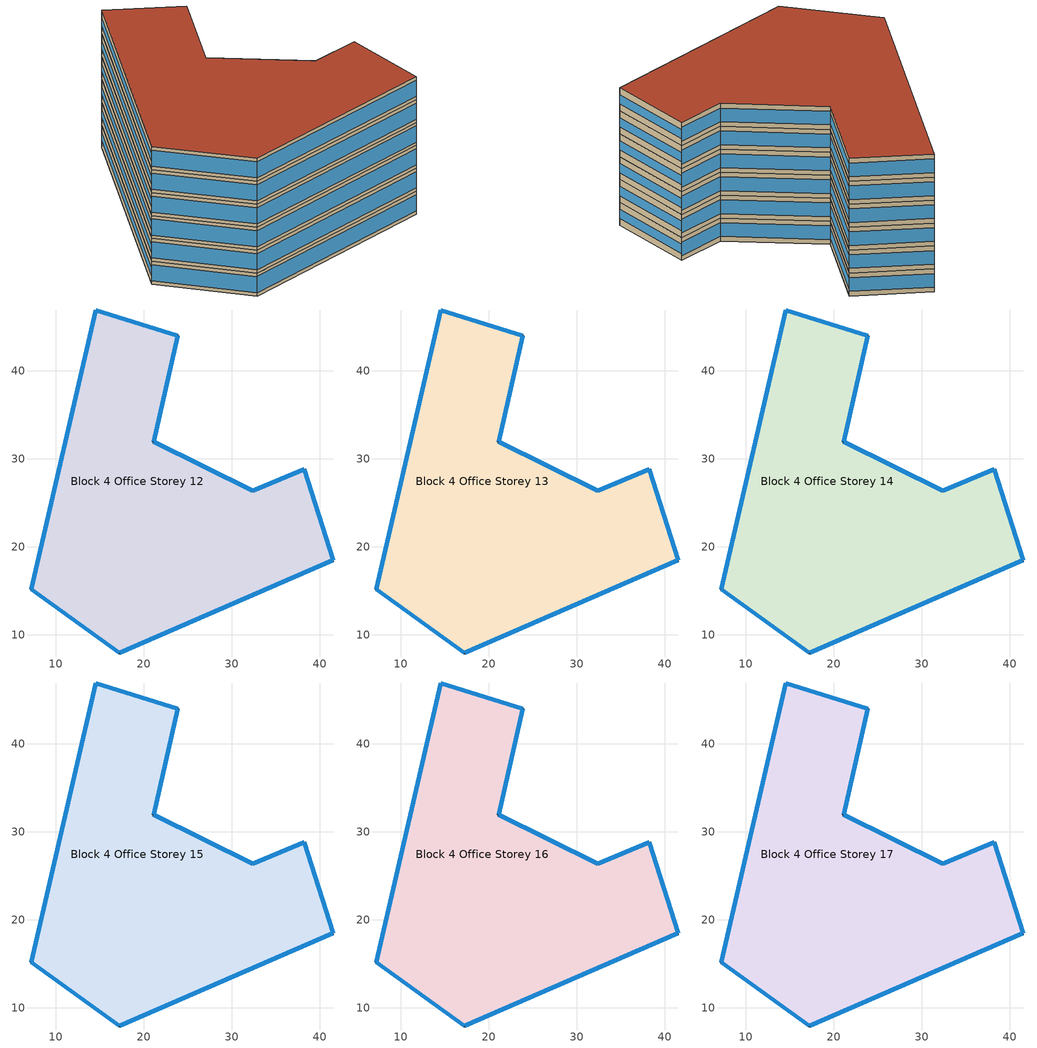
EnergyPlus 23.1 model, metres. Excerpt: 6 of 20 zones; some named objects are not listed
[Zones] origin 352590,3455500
Block 4 Office Storey 12
 floor outside (Project Floor): 23.85,43.99 21.11,31.94 32.37,26.35 38.22,28.82 41.5,18.46 17.25,7.94 7.25,15.17 14.56,46.89 z36
 wall outside (Project Wall): 7.25,15.17 17.25,7.94 41.5,18.46 38.22,28.82 32.37,26.35 21.11,31.94 23.85,43.99 14.56,46.89 7.25,15.17 z36:39
 window (Office_south_window_construction): 7.26,15.17 17.25,7.94 / 17.26,7.94 41.49,18.46 z36.45:38.55
 window (Office_east_window_construction): 41.5,18.47 38.22,28.81 / 21.11,31.95 23.85,43.98 z36.9:38.1
 window (Office_north_window_construction): 38.21,28.82 32.37,26.35 / 32.37,26.35 21.12,31.94 / 23.85,43.99 14.56,46.89 z36.6:38.4
 window (Office_west_window_construction): 14.55,46.87 7.26,15.19 z37.05:37.95
 roof outside (Project Ceiling): 41.5,18.46 38.22,28.82 32.37,26.35 21.11,31.94 23.85,43.99 14.56,46.89 7.25,15.17 17.25,7.94 z39
Block 4 Office Storey 13
 floor outside (Project Floor): 23.85,43.99 21.11,31.94 32.37,26.35 38.22,28.82 41.5,18.46 17.25,7.94 7.25,15.17 14.56,46.89 z39
 wall outside (Project Wall): 7.25,15.17 17.25,7.94 41.5,18.46 38.22,28.82 32.37,26.35 21.11,31.94 23.85,43.99 14.56,46.89 7.25,15.17 z39:42
 window (Office_south_window_construction): 7.26,15.17 17.25,7.94 / 17.26,7.94 41.49,18.46 z39.45:41.55
 window (Office_east_window_construction): 41.5,18.47 38.22,28.81 / 21.11,31.95 23.85,43.98 z39.9:41.1
 window (Office_north_window_construction): 38.21,28.82 32.37,26.35 / 32.37,26.35 21.12,31.94 / 23.85,43.99 14.56,46.89 z39.6:41.4
 window (Office_west_window_construction): 14.55,46.87 7.26,15.19 z40.05:40.95
 roof outside (Project Ceiling): 41.5,18.46 38.22,28.82 32.37,26.35 21.11,31.94 23.85,43.99 14.56,46.89 7.25,15.17 17.25,7.94 z42
Block 4 Office Storey 14
 floor outside (Project Floor): 23.85,43.99 21.11,31.94 32.37,26.35 38.22,28.82 41.5,18.46 17.25,7.94 7.25,15.17 14.56,46.89 z42
 wall outside (Project Wall): 7.25,15.17 17.25,7.94 41.5,18.46 38.22,28.82 32.37,26.35 21.11,31.94 23.85,43.99 14.56,46.89 7.25,15.17 z42:45
 window (Office_south_window_construction): 7.26,15.17 17.25,7.94 / 17.26,7.94 41.49,18.46 z42.45:44.55
 window (Office_east_window_construction): 41.5,18.47 38.22,28.81 / 21.11,31.95 23.85,43.98 z42.9:44.1
 window (Office_north_window_construction): 38.21,28.82 32.37,26.35 / 32.37,26.35 21.12,31.94 / 23.85,43.99 14.56,46.89 z42.6:44.4
 window (Office_west_window_construction): 14.55,46.87 7.26,15.19 z43.05:43.95
 roof outside (Project Ceiling): 41.5,18.46 38.22,28.82 32.37,26.35 21.11,31.94 23.85,43.99 14.56,46.89 7.25,15.17 17.25,7.94 z45
Block 4 Office Storey 15
 floor outside (Project Floor): 23.85,43.99 21.11,31.94 32.37,26.35 38.22,28.82 41.5,18.46 17.25,7.94 7.25,15.17 14.56,46.89 z45
 wall outside (Project Wall): 7.25,15.17 17.25,7.94 41.5,18.46 38.22,28.82 32.37,26.35 21.11,31.94 23.85,43.99 14.56,46.89 7.25,15.17 z45:48
 window (Office_south_window_construction): 7.26,15.17 17.25,7.94 / 17.26,7.94 41.49,18.46 z45.45:47.55
 window (Office_east_window_construction): 41.5,18.47 38.22,28.81 / 21.11,31.95 23.85,43.98 z45.9:47.1
 window (Office_north_window_construction): 38.21,28.82 32.37,26.35 / 32.37,26.35 21.12,31.94 / 23.85,43.99 14.56,46.89 z45.6:47.4
 window (Office_west_window_construction): 14.55,46.87 7.26,15.19 z46.05:46.95
 roof outside (Project Ceiling): 41.5,18.46 38.22,28.82 32.37,26.35 21.11,31.94 23.85,43.99 14.56,46.89 7.25,15.17 17.25,7.94 z48
Block 4 Office Storey 16
 floor outside (Project Floor): 23.85,43.99 21.11,31.94 32.37,26.35 38.22,28.82 41.5,18.46 17.25,7.94 7.25,15.17 14.56,46.89 z48
 wall outside (Project Wall): 7.25,15.17 17.25,7.94 41.5,18.46 38.22,28.82 32.37,26.35 21.11,31.94 23.85,43.99 14.56,46.89 7.25,15.17 z48:51
 window (Office_south_window_construction): 7.26,15.17 17.25,7.94 / 17.26,7.94 41.49,18.46 z48.45:50.55
 window (Office_east_window_construction): 41.5,18.47 38.22,28.81 / 21.11,31.95 23.85,43.98 z48.9:50.1
 window (Office_north_window_construction): 38.21,28.82 32.37,26.35 / 32.37,26.35 21.12,31.94 / 23.85,43.99 14.56,46.89 z48.6:50.4
 window (Office_west_window_construction): 14.55,46.87 7.26,15.19 z49.05:49.95
 roof outside (Project Ceiling): 41.5,18.46 38.22,28.82 32.37,26.35 21.11,31.94 23.85,43.99 14.56,46.89 7.25,15.17 17.25,7.94 z51
Block 4 Office Storey 17
 floor outside (Project Floor): 23.85,43.99 21.11,31.94 32.37,26.35 38.22,28.82 41.5,18.46 17.25,7.94 7.25,15.17 14.56,46.89 z51
 wall outside (Project Wall): 7.25,15.17 17.25,7.94 41.5,18.46 38.22,28.82 32.37,26.35 21.11,31.94 23.85,43.99 14.56,46.89 7.25,15.17 z51:54
 window (Office_south_window_construction): 7.26,15.17 17.25,7.94 / 17.26,7.94 41.49,18.46 z51.45:53.55
 window (Office_east_window_construction): 41.5,18.47 38.22,28.81 / 21.11,31.95 23.85,43.98 z51.9:53.1
 window (Office_north_window_construction): 38.21,28.82 32.37,26.35 / 32.37,26.35 21.12,31.94 / 23.85,43.99 14.56,46.89 z51.6:53.4
 window (Office_west_window_construction): 14.55,46.87 7.26,15.19 z52.05:52.95
 roof outside (Project Ceiling): 41.5,18.46 38.22,28.82 32.37,26.35 21.11,31.94 23.85,43.99 14.56,46.89 7.25,15.17 17.25,7.94 z54
[Building]
Building_1: North Axis=0; Terrain=City; Loads Convergence Tolerance Value=0.04; Temperature Convergence Tolerance Value=0.4; Solar Distribution=FullExterior; Maximum Number of Warmup Days=25; Minimum Number of Warmup Days=6
[Site:Location]
CHN Design_Conditions: Latitude=30; Longitude=114; Time Zone=8; Elevation=12
[SIZINGPERIOD:DESIGNDAY] Day of Month=21; DryBulb Temperature Range Modifier Type=DefaultMultipliers; Humidity Condition Type=Wetbulb; Barometric Pressure=101181; Rain Indicator=No; Snow Indicator=No; Daylight Saving Time Indicator=No; Sky Clearness=0; Begin Environment Reset Mode=FullResetAtBeginEnvironment
Name | Month | Day Type | Maximum DryBulb Temperature | Daily DryBulb Temperature Range | Wetbulb or DewPoint at Maximum DryBulb | Wind Speed | Wind Direction | Solar Model Indicator | ASHRAE Clear Sky Optical Depth for Beam Irradiance taub | ASHRAE Clear Sky Optical Depth for Diffuse Irradiance taud
Ann Htg 99.6% Condns DB | 1 | WinterDesignDay | -10 | 0 | -4.8 | 1 | 340 | ASHRAEClearSky | 0 | 0
Ann Clg .4% Condns DB=>MWB | 7 | SummerDesignDay | 40 | 6.6 | 27.1 | 3.5 | 220 | ASHRAETau | 0.781 | 1.413
[MATERIAL]
DefaultMaterial: Roughness=Rough; Thickness=0.1; Conductivity=0.1; Density=1000; Specific Heat=1000; Thermal Absorptance=0.9; Solar Absorptance=0.7; Visible Absorptance=0.7
[WINDOWMATERIAL:SIMPLEGLAZINGSYSTEM] UFactor=3; Visible Transmittance=0.6
Name | Solar Heat Gain Coefficient
Office_east_window; Office_south_window; Office_west_window | 0.3
Office_north_window | 0.35
[CONSTRUCTION]
Project Wall; Project Floor; Project Ceiling: DefaultMaterial
Office_east_window_construction: Office_east_window
Office_south_window_construction: Office_south_window
Office_west_window_construction: Office_west_window
Office_north_window_construction: Office_north_window
[SPACE] Ceiling Height=autocalculate; Volume=autocalculate; Floor Area=autocalculate; Space Type=Office
Name | Zone
Block 4 Office Storey 12_space | Block 4 Office Storey 12
Block 4 Office Storey 13_space | Block 4 Office Storey 13
Block 4 Office Storey 14_space | Block 4 Office Storey 14
Block 4 Office Storey 15_space | Block 4 Office Storey 15
Block 4 Office Storey 16_space | Block 4 Office Storey 16
Block 4 Office Storey 17_space | Block 4 Office Storey 17
[SPACELIST]
Office: Block 4 Office Storey 0_space, Block 4 Office Storey 1_space, Block 4 Office Storey 2_space, Block 4 Office Storey 3_space, Block 4 Office Storey 4_space, Block 4 Office Storey 5_space, Block 4 Office Storey 6_space, Block 4 Office Storey 7_space, Block 4 Office Storey 8_space, Block 4 Office Storey 9_space, Block 4 Office Storey 10_space, Block 4 Office Storey 11_space, Block 4 Office Storey 12_space, Block 4 Office Storey 13_space, Block 4 Office Storey 14_space, Block 4 Office Storey 15_space, Block 4 Office Storey 16_space, Block 4 Office Storey 17_space, Block 4 Office Storey 18_space, Block 4 Office Storey 19_space
[ZONE] Type=1; Multiplier=1; Ceiling Height=autocalculate; Volume=autocalculate; Floor Area=autocalculate; Part of Total Floor Area=Yes
Block 4 Office Storey 12; Block 4 Office Storey 13; Block 4 Office Storey 14; Block 4 Office Storey 15; Block 4 Office Storey 16; Block 4 Office Storey 17
[PEOPLE]
People_for_office: Zone or ZoneList or Space or SpaceList=Office; Number of People Schedule=SeasonalSchedule_Schedule_office_people; Number of People Calculation Method=People/Area; People per Floor Area=0.1; Fraction Radiant=0.3; Sensible Heat Fraction=autocalculate; Activity Level Schedule=SeasonalSchedule_Schedule_office_activity; Carbon Dioxide Generation Rate=3.82e-08; Enable ASHRAE 55 Comfort Warnings=No; Mean Radiant Temperature Calculation Type=ZoneAveraged; Clothing Insulation Calculation Method=ClothingInsulationSchedule; Cold Stress Temperature Threshold=15.56; Heat Stress Temperature Threshold=30
[LIGHTS]
Light_for_office: Zone or ZoneList or Space or SpaceList=Office; Schedule=SeasonalSchedule_office_lighting; Design Level Calculation Method=Watts/Area; Watts per Zone Floor Area=8; Return Air Fraction=0; Fraction Radiant=0.32; Fraction Visible=0.25; Fraction Replaceable=1; EndUse Subcategory=General; Return Air Fraction Calculated from Plenum Temperature=No; Return Air Fraction Function of Plenum Temperature Coefficient 1=0; Return Air Fraction Function of Plenum Temperature Coefficient 2=0
[ELECTRICEQUIPMENT]
Equipment_for_office: Zone or ZoneList or Space or SpaceList=Office; Schedule=SeasonalSchedule_Schedule_office_equipment; Design Level Calculation Method=Watts/Area; Watts per Zone Floor Area=15; Fraction Latent=0; Fraction Radiant=0; Fraction Lost=0; EndUse Subcategory=Electric Equipment
[DAYLIGHTING:CONTROLS] Illuminance Setpoint at Reference Point 1=300
Name | Zone or Space | Glare Calculation Daylighting Reference Point | Daylighting Reference Point 1
Dlight_Block 4 Office Storey 12 | Block 4 Office Storey 12 | Rpoint_Block 4 Office Storey 12 | Rpoint_Block 4 Office Storey 12
Dlight_Block 4 Office Storey 13 | Block 4 Office Storey 13 | Rpoint_Block 4 Office Storey 13 | Rpoint_Block 4 Office Storey 13
Dlight_Block 4 Office Storey 14 | Block 4 Office Storey 14 | Rpoint_Block 4 Office Storey 14 | Rpoint_Block 4 Office Storey 14
Dlight_Block 4 Office Storey 15 | Block 4 Office Storey 15 | Rpoint_Block 4 Office Storey 15 | Rpoint_Block 4 Office Storey 15
Dlight_Block 4 Office Storey 16 | Block 4 Office Storey 16 | Rpoint_Block 4 Office Storey 16 | Rpoint_Block 4 Office Storey 16
Dlight_Block 4 Office Storey 17 | Block 4 Office Storey 17 | Rpoint_Block 4 Office Storey 17 | Rpoint_Block 4 Office Storey 17
[HVACTEMPLATE:ZONE:IDEALLOADSAIRSYSTEM] Template Thermostat=Thermostat_for_office; Maximum Heating Supply Air Temperature=50; Minimum Cooling Supply Air Temperature=13; Maximum Heating Supply Air Humidity Ratio=0.0156; Minimum Cooling Supply Air Humidity Ratio=0.0077; Heating Limit=NoLimit; Cooling Limit=NoLimit; Dehumidification Control Type=ConstantSensibleHeatRatio; Cooling Sensible Heat Ratio=0.7; Dehumidification Setpoint=60; Humidification Control Type=None; Humidification Setpoint=30; Outdoor Air Method=DetailedSpecification; Outdoor Air Flow Rate per Person=0.00944; Outdoor Air Flow Rate per Zone Floor Area=0; Outdoor Air Flow Rate per Zone=0; Design Specification Outdoor Air Object=Ventilation_for_office; Demand Controlled Ventilation Type=None; Outdoor Air Economizer Type=NoEconomizer; Heat Recovery Type=None; Sensible Heat Recovery Effectiveness=0.7; Latent Heat Recovery Effectiveness=0.65
Block 4 Office Storey 12; Block 4 Office Storey 13; Block 4 Office Storey 14; Block 4 Office Storey 15; Block 4 Office Storey 16; Block 4 Office Storey 17
[DESIGNSPECIFICATION:OUTDOORAIR]
Ventilation_for_office: Outdoor Air Method=Flow/Person; Outdoor Air Flow per Person=0.00833333; Outdoor Air Flow per Zone Floor Area=0; Outdoor Air Flow per Zone=0; Outdoor Air Flow Air Changes per Hour=0
[SCHEDULE:DAY:HOURLY]
Schedule_office_lighting_weekday_hourly: 0.1, 0.1, 0.1, 0.1, 0.1, 0.1, 0.1, 0.2, 0.5, 0.95, 0.95, 0.95, 0.8, 0.8, 0.95, 0.95, 0.95, 0.95, 0.95, 0.95, 0.95, 0.8, 0.5, 0.1
Schedule_office_lighting_holiday_hourly; Schedule_office_equipment_holiday_hourly: 0.1, 0.1, 0.1, 0.1, 0.1, 0.1, 0.1, 0.1, 0.1, 0.1, 0.1, 0.1, 0.1, 0.3, 0.3, 0.3, 0.3, 0.3, 0.3, 0.3, 0.3, 0.3, 0.1, 0.1
Schedule_office_equipment_weekday_hourly: 0.1, 0.1, 0.1, 0.1, 0.1, 0.1, 0.1, 0.2, 0.5, 0.95, 0.95, 0.95, 0.5, 0.5, 0.95, 0.95, 0.95, 0.95, 0.95, 0.95, 0.4, 0.4, 0.3, 0.1
Schedule_office_people_weekday_hourly: 0.1, 0.1, 0.1, 0.1, 0.1, 0.1, 0.1, 0.5, 0.95, 0.95, 0.95, 0.8, 0.8, 0.95, 0.95, 0.95, 0.95, 0.95, 0.8, 0.5, 0.5, 0.3, 0.1, 0.1
Schedule_office_people_holiday_hourly: 0.1, 0.1, 0.1, 0.1, 0.1, 0.1, 0.1, 0.1, 0.1, 0.1, 0.1, 0.1, 0.1, 0.3, 0.3, 0.3, 0.3, 0.3, 0.3, 0.1, 0.1, 0.1, 0.1, 0.1
Schedule_office_activity_weekday_hourly; Schedule_office_activity_holiday_hourly: 144, 144, 144, 144, 144, 144, 144, 144, 144, 144, 144, 144, 144, 144, 144, 144, 144, 144, 144, 144, 144, 144, 144, 144
[SCHEDULE:WEEK:DAILY]
Schedule_office_lighting_weekly: Schedule_office_lighting_holiday_hourly, Schedule_office_lighting_weekday_hourly, Schedule_office_lighting_weekday_hourly, Schedule_office_lighting_weekday_hourly, Schedule_office_lighting_weekday_hourly, Schedule_office_lighting_weekday_hourly, Schedule_office_lighting_holiday_hourly, Schedule_office_lighting_holiday_hourly, Schedule_office_lighting_weekday_hourly, Schedule_office_lighting_weekday_hourly, Schedule_office_lighting_holiday_hourly, Schedule_office_lighting_holiday_hourly
Schedule_office_equipment_weekly: Schedule_office_equipment_holiday_hourly, Schedule_office_equipment_weekday_hourly, Schedule_office_equipment_weekday_hourly, Schedule_office_equipment_weekday_hourly, Schedule_office_equipment_weekday_hourly, Schedule_office_equipment_weekday_hourly, Schedule_office_equipment_holiday_hourly, Schedule_office_equipment_holiday_hourly, Schedule_office_equipment_weekday_hourly, Schedule_office_equipment_weekday_hourly, Schedule_office_equipment_holiday_hourly, Schedule_office_equipment_holiday_hourly
Schedule_office_people_weekly: Schedule_office_people_holiday_hourly, Schedule_office_people_weekday_hourly, Schedule_office_people_weekday_hourly, Schedule_office_people_weekday_hourly, Schedule_office_people_weekday_hourly, Schedule_office_people_weekday_hourly, Schedule_office_people_holiday_hourly, Schedule_office_people_holiday_hourly, Schedule_office_people_weekday_hourly, Schedule_office_people_weekday_hourly, Schedule_office_people_holiday_hourly, Schedule_office_people_holiday_hourly
Schedule_office_activity_weekly: Schedule_office_activity_holiday_hourly, Schedule_office_activity_weekday_hourly, Schedule_office_activity_weekday_hourly, Schedule_office_activity_weekday_hourly, Schedule_office_activity_weekday_hourly, Schedule_office_activity_weekday_hourly, Schedule_office_activity_holiday_hourly, Schedule_office_activity_holiday_hourly, Schedule_office_activity_weekday_hourly, Schedule_office_activity_weekday_hourly, Schedule_office_activity_holiday_hourly, Schedule_office_activity_holiday_hourly
[SCHEDULE:YEAR]
SeasonalSchedule_office_lighting: Schedule_office_lighting_weekly, 1, 1, 12, 31
SeasonalSchedule_Schedule_office_equipment: Schedule_office_equipment_weekly, 1, 1, 12, 31
SeasonalSchedule_Schedule_office_people: Schedule_office_people_weekly, 1, 1, 12, 31
SeasonalSchedule_Schedule_office_activity: Schedule_office_activity_weekly, 1, 1, 12, 31
